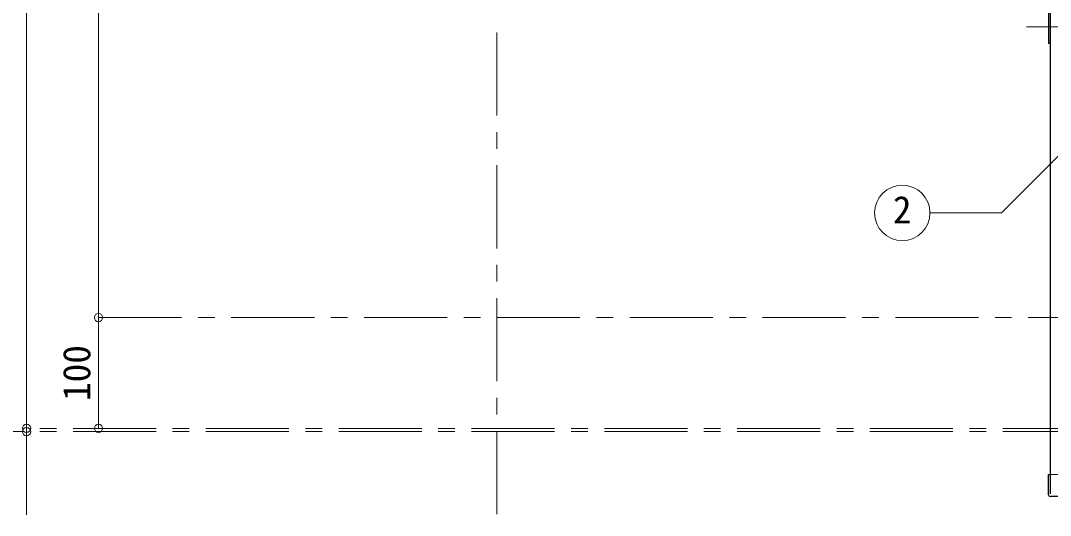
# Model space of a CAD drawing. Units: millimetres at full size, sheet at 1:15; details may follow other scales. Extents: x -3171 to 2904, y -2098 to 2117.
# Drawn here: x -2661 to -1730, y -1239 to -792 of the extents above; entities that cross this region are included whole.
import ezdxf
from ezdxf.enums import TextEntityAlignment as Align

# ---------------------------------------------------------------- set-up
doc = ezdxf.new("R2010")
doc.units = ezdxf.units.MM
doc.header["$LTSCALE"] = 15
doc.header["$PDMODE"] = 32
doc.header["$PDSIZE"] = 7.5
doc.linetypes.add('CHAIN1', pattern=[8, 5, -1, 1, -1])
doc.linetypes.add('DASHED1', pattern=[1.8, 1.2, -0.6])
doc.layers.add('0-0_ﾚｲﾔ1', color=4, linetype='Continuous', lineweight=9)
doc.styles.add('ＭＳ ゴシック', font='')
doc.styles.get('ＭＳ ゴシック').set_extended_font_data('MS Gothic')

msp = doc.modelspace()

# ---------------------------------------------------------------- linework, layer by layer
at = {"layer": '0-0_ﾚｲﾔ1'}
for p, q in [((-2655.38, -1160.45), (-2655.38, -360.45)), ((-2590.38, -410.45), (-2590.38, -1060.45)), ((-2590.38, -1060.45), (-2590.38, -1160.45)), ((-2655.38, -1238.45), (-2655.38, -1160.45))]:
    msp.add_line(p, q, dxfattribs=at)
at = {"layer": '0-0_ﾚｲﾔ1', "color": 5, "lineweight": 25}
for p, q in [((-1730.38, -1219.65), (-1730.38, -740.95)), ((-1731.98, -782.95), (-1731.98, -812.95)), ((-1730.38, -812.95), (-1731.98, -812.95)), ((-1731.98, -1202.05), (-1730.38, -1202.05)), ((-1731.98, -1220.45), (-1731.98, -1202.05)), ((-720.38, -1222.05), (-1730.38, -1222.05))]:
    msp.add_line(p, q, dxfattribs=at)
at = {"layer": '0-0_ﾚｲﾔ1', "linetype": 'CHAIN1'}
for p, q in [((-1708.78, -797.95), (-1751.98, -797.95)), ((-2230.38, -802.95), (-2230.38, -1585.45)), ((-2590.38, -1060.45), (-1471.63, -1060.45)), ((-1698.38, -1160.45), (-2655.38, -1160.45)), ((-1698.38, -1163.45), (-2720.38, -1163.45))]:
    msp.add_line(p, q, dxfattribs=at)
at = {"layer": '0-0_ﾚｲﾔ1', "linetype": 'DASHED1'}
msp.add_line((-720.38, -1202.05), (-1730.38, -1202.05), dxfattribs=at)
at = {"layer": '0-0_ﾚｲﾔ1', "color": 7, "lineweight": 18}
msp.add_lwpolyline([(-1633.04, -824.38), (-1774.61, -965.95), (-1839.23, -965.95)], dxfattribs=at)
msp.add_circle((-1864.23, -965.95), 25, dxfattribs=at)
at = {"layer": '0-0_ﾚｲﾔ1', "color": 5, "lineweight": 25}
msp.add_arc((-1730.38, -1220.45), 1.6, 180, 270, dxfattribs=at)
at = {"layer": '0-0_ﾚｲﾔ1', "color": 1}
for p in [(-2590.38, -1060.45), (-2655.38, -1160.45), (-2655.38, -1163.45), (-2590.38, -1160.45)]:
    msp.add_point(p, dxfattribs=at)

# ---------------------------------------------------------------- texts
at = {"layer": '0-0_ﾚｲﾔ1', "color": 7, "style": 'ＭＳ ゴシック'}
msp.add_text('2', height=24.74, dxfattribs=at).set_placement((-1872.66, -982.82), align=Align.BOTTOM_LEFT)
msp.add_text('100', height=24.74, rotation=90, dxfattribs=at).set_placement((-2590.38, -1135.77), align=Align.BOTTOM_LEFT)

doc.saveas('drawing.dxf')
